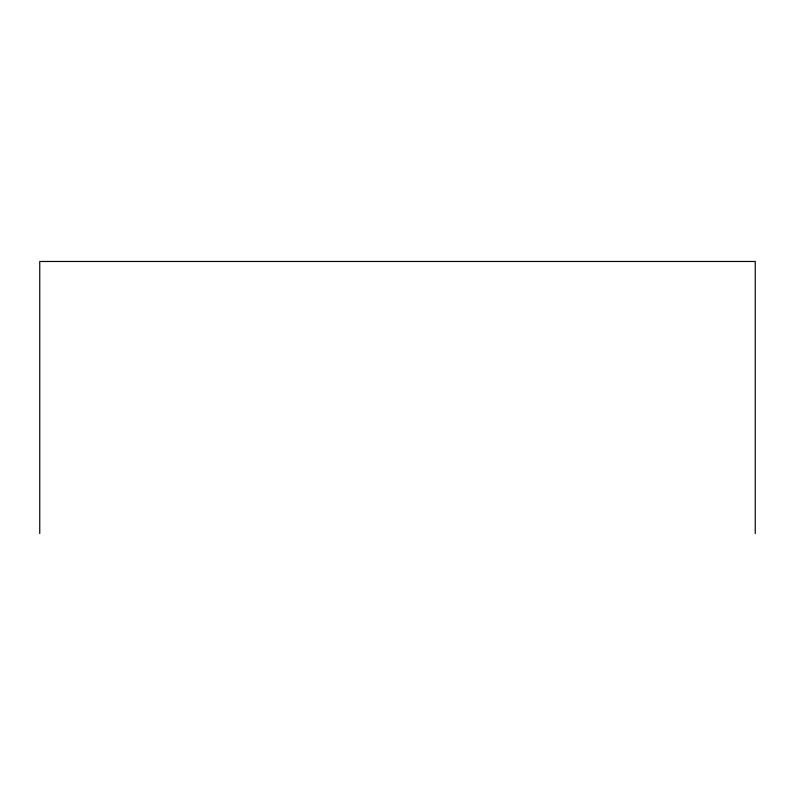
<?xml version="1.0" encoding="UTF-8"?>
<svg xmlns="http://www.w3.org/2000/svg" width="795" height="795" viewBox="0 0 795 795"><rect width="100%" height="100%" fill="white"/><g stroke="black" fill="none" stroke-linecap="round" stroke-linejoin="round"><path stroke-width="1.19" d="M755.25 533.524L755.25 261.476L39.75 261.476L39.75 533.524"/></g></svg>
